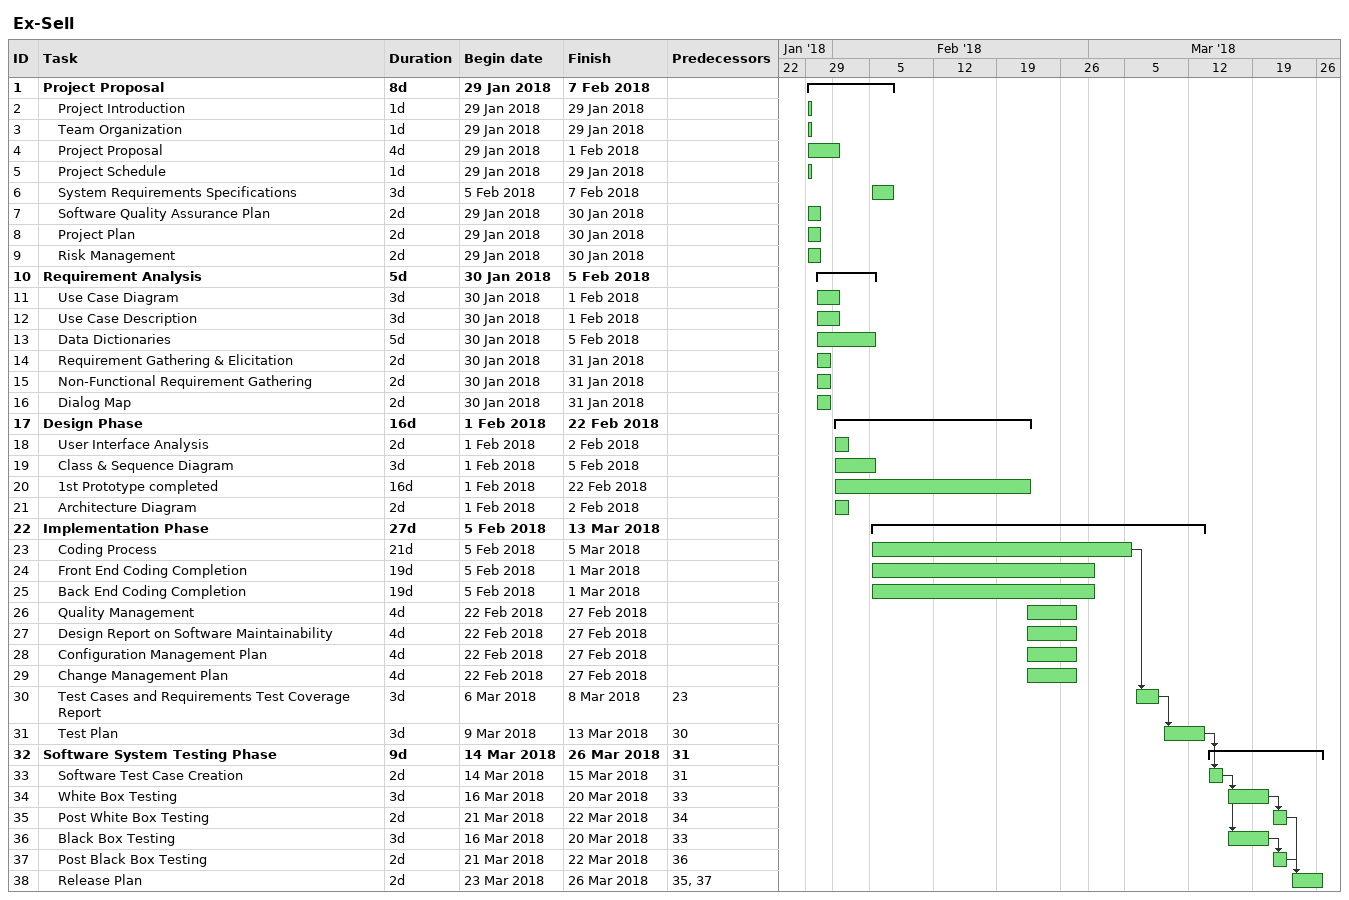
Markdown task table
Ex-Sell

| ID | Level | Task | Duration | Start | Finish | Predecessors |
|---|---|---|---|---|---|---|
| 1 | 1 | **Project Proposal** | 8d | 2018-01-29 | 2018-02-07 |  |
| 2 | 2 | Project Introduction | 1d | 2018-01-29 | 2018-01-29 |  |
| 3 | 2 | Team Organization | 1d | 2018-01-29 | 2018-01-29 |  |
| 4 | 2 | Project Proposal | 4d | 2018-01-29 | 2018-02-01 |  |
| 5 | 2 | Project Schedule | 1d | 2018-01-29 | 2018-01-29 |  |
| 6 | 2 | System Requirements Specifications | 3d | 2018-02-05 | 2018-02-07 |  |
| 7 | 2 | Software Quality Assurance Plan | 2d | 2018-01-29 | 2018-01-30 |  |
| 8 | 2 | Project Plan | 2d | 2018-01-29 | 2018-01-30 |  |
| 9 | 2 | Risk Management | 2d | 2018-01-29 | 2018-01-30 |  |
| 10 | 1 | **Requirement Analysis** | 5d | 2018-01-30 | 2018-02-05 |  |
| 11 | 2 | Use Case Diagram | 3d | 2018-01-30 | 2018-02-01 |  |
| 12 | 2 | Use Case Description | 3d | 2018-01-30 | 2018-02-01 |  |
| 13 | 2 | Data Dictionaries | 5d | 2018-01-30 | 2018-02-05 |  |
| 14 | 2 | Requirement Gathering & Elicitation | 2d | 2018-01-30 | 2018-01-31 |  |
| 15 | 2 | Non-Functional Requirement Gathering | 2d | 2018-01-30 | 2018-01-31 |  |
| 16 | 2 | Dialog Map | 2d | 2018-01-30 | 2018-01-31 |  |
| 17 | 1 | **Design Phase** | 16d | 2018-02-01 | 2018-02-22 |  |
| 18 | 2 | User Interface Analysis | 2d | 2018-02-01 | 2018-02-02 |  |
| 19 | 2 | Class & Sequence Diagram | 3d | 2018-02-01 | 2018-02-05 |  |
| 20 | 2 | 1st Prototype completed | 16d | 2018-02-01 | 2018-02-22 |  |
| 21 | 2 | Architecture Diagram | 2d | 2018-02-01 | 2018-02-02 |  |
| 22 | 1 | **Implementation Phase** | 27d | 2018-02-05 | 2018-03-13 |  |
| 23 | 2 | Coding Process | 21d | 2018-02-05 | 2018-03-05 |  |
| 24 | 2 | Front End Coding Completion | 19d | 2018-02-05 | 2018-03-01 |  |
| 25 | 2 | Back End Coding Completion | 19d | 2018-02-05 | 2018-03-01 |  |
| 26 | 2 | Quality Management | 4d | 2018-02-22 | 2018-02-27 |  |
| 27 | 2 | Design Report on Software Maintainability | 4d | 2018-02-22 | 2018-02-27 |  |
| 28 | 2 | Configuration Management Plan | 4d | 2018-02-22 | 2018-02-27 |  |
| 29 | 2 | Change Management Plan | 4d | 2018-02-22 | 2018-02-27 |  |
| 30 | 2 | Test Cases and Requirements Test Coverage Report | 3d | 2018-03-06 | 2018-03-08 | 23 |
| 31 | 2 | Test Plan | 3d | 2018-03-09 | 2018-03-13 | 30 |
| 32 | 1 | **Software System Testing Phase** | 9d | 2018-03-14 | 2018-03-26 | 31 |
| 33 | 2 | Software Test Case Creation | 2d | 2018-03-14 | 2018-03-15 | 31 |
| 34 | 2 | White Box Testing | 3d | 2018-03-16 | 2018-03-20 | 33 |
| 35 | 2 | Post White Box Testing | 2d | 2018-03-21 | 2018-03-22 | 34 |
| 36 | 2 | Black Box Testing | 3d | 2018-03-16 | 2018-03-20 | 33 |
| 37 | 2 | Post Black Box Testing | 2d | 2018-03-21 | 2018-03-22 | 36 |
| 38 | 2 | Release Plan | 2d | 2018-03-23 | 2018-03-26 | 35, 37 |
